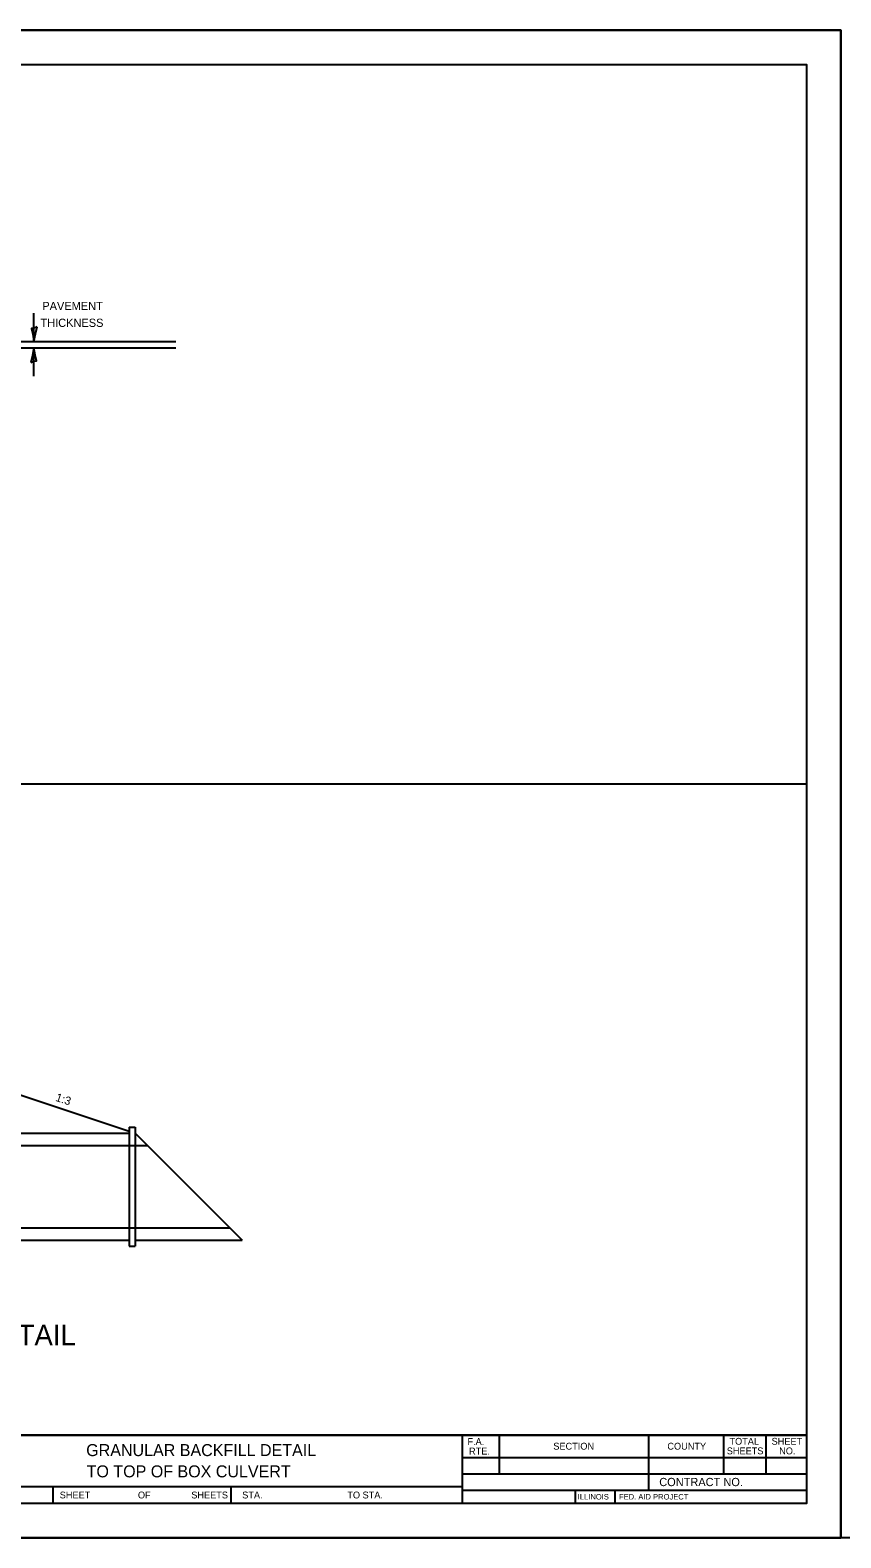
# Model space of a CAD drawing. Extents: x 2370952 to 2372312, y 965396 to 965836.
# Drawn here: x 2371395.6 to 2371632.1, y 965395.8 to 965835.8 of the extents above; entities that cross this region are included whole.
import ezdxf

# ---------------------------------------------------------------- set-up
doc = ezdxf.new("R2010")
doc.units = 0
for name, color, linetype in [('Design_EX_Roadway Notes', 7, 'Continuous'), ('Drainage_PR', 7, 'Continuous'), ('Level 48', 7, 'Continuous'), ('Sheets_50 Reference Boundary', 7, 'Continuous'), ('Sheets_General Details', 7, 'Continuous'), ('Sheets_Printer Plotting Border', 7, 'Continuous'), ('XSC_Asphalt Binder Course', 7, 'Continuous'), ('XSC_Earth Shoulder', 7, 'Continuous'), ('XSC_Pavement Surface', 7, 'Continuous'), ('XSC_Proposed Culvert', 7, 'Continuous')]:
    doc.layers.add(name, color=color, linetype=linetype)

msp = doc.modelspace()

# ---------------------------------------------------------------- linework, layer by layer
at = {"layer": 'Design_EX_Roadway Notes'}
for p, q in [((2371396.67, 965744.89), (2371396.67, 965753.2)), ((2371396.67, 965734.78), (2371396.67, 965743.09))]:
    msp.add_line(p, q, dxfattribs=at)
for points in [[(2371397.57, 965749.19), (2371396.74, 965748.84), (2371395.95, 965748.7), (2371396.3, 965747.04), (2371396.67, 965744.89), (2371397.09, 965747.18)], [(2371395.77, 965738.79), (2371396.6, 965739.14), (2371397.39, 965739.28), (2371397.04, 965740.94), (2371396.67, 965743.09), (2371396.25, 965740.8)]]:
    msp.add_lwpolyline(points, close=True, dxfattribs=at)
at = {"layer": 'Level 48'}
msp.add_lwpolyline([(2370952.14, 965835.79), (2371632.14, 965835.79), (2371632.14, 965395.79), (2370952.14, 965395.79)], close=True, dxfattribs=at)
at = {"layer": 'Sheets_50 Reference Boundary'}
msp.add_lwpolyline([(2370992.14, 965825.78), (2371622.14, 965825.78), (2371622.14, 965425.79), (2370992.14, 965425.79)], close=True, dxfattribs=at)
at = {"layer": 'Sheets_General Details'}
for p, q in [((2371632.14, 965835.79), (2370952.14, 965835.79)), ((2371632.14, 965395.79), (2371632.14, 965835.79)), ((2371632.14, 965835.79), (2371632.14, 965395.79)), ((2370992.14, 965615.79), (2371622.14, 965615.79)), ((2370992.14, 965425.79), (2371622.14, 965425.79)), ((2371521.63, 965425.79), (2371521.63, 965405.79)), ((2371532.43, 965425.79), (2371532.43, 965414.48)), ((2371576.03, 965425.79), (2371576.03, 965409.68)), ((2371597.87, 965425.79), (2371597.87, 965414.48)), ((2371610.29, 965425.79), (2371610.29, 965414.48)), ((2371521.63, 965419.28), (2371622.14, 965419.28)), ((2371521.63, 965414.48), (2371622.14, 965414.48)), ((2371367.63, 965410.79), (2371521.63, 965410.79)), ((2371402.14, 965410.79), (2371402.14, 965405.79)), ((2371454.14, 965410.79), (2371454.14, 965405.79)), ((2371521.63, 965409.68), (2371622.14, 965409.68)), ((2371554.57, 965409.68), (2371554.57, 965405.79)), ((2371566.17, 965409.68), (2371566.17, 965405.79)), ((2371632.14, 965395.79), (2370952.14, 965395.79)), ((2372312.14, 965395.79), (2371632.14, 965395.79))]:
    msp.add_line(p, q, dxfattribs=at)
msp.add_lwpolyline([(2370992.14, 965825.79), (2371622.14, 965825.79), (2371622.14, 965405.79), (2370992.14, 965405.79)], close=True, dxfattribs=at)
at = {"layer": 'Sheets_Printer Plotting Border'}
msp.add_lwpolyline([(2370952.14, 965395.79), (2371632.14, 965395.79), (2371632.14, 965835.79), (2370952.14, 965835.79)], close=True, dxfattribs=at)
at = {"layer": 'XSC_Asphalt Binder Course'}
msp.add_line((2371162.67, 965743.09), (2371438.1, 965743.09), dxfattribs=at)
at = {"layer": 'XSC_Earth Shoulder'}
msp.add_line((2371384.01, 965527.95), (2371424.44, 965514.48), dxfattribs=at)
at = {"layer": 'XSC_Pavement Surface'}
msp.add_line((2371162.67, 965744.89), (2371438.1, 965744.89), dxfattribs=at)
at = {"layer": 'XSC_Proposed Culvert'}
for p, q in [((2371424.44, 965515.68), (2371424.44, 965480.88)), ((2371424.44, 965515.68), (2371426.24, 965515.68)), ((2371426.24, 965515.68), (2371426.24, 965480.88)), ((2371174.55, 965510.28), (2371429.84, 965510.28)), ((2371179.95, 965513.88), (2371424.44, 965513.88)), ((2371426.24, 965513.88), (2371457.44, 965482.68)), ((2371150.55, 965486.28), (2371453.84, 965486.28)), ((2371179.95, 965482.68), (2371424.44, 965482.68)), ((2371424.44, 965480.88), (2371426.24, 965480.88)), ((2371426.24, 965482.68), (2371457.44, 965482.68))]:
    msp.add_line(p, q, dxfattribs=at)

# ---------------------------------------------------------------- texts
at = {"layer": 'Design_EX_Roadway Notes'}
for s, p in [('PAVEMENT', (2371399.1, 965754.1)), ('THICKNESS', (2371398.57, 965749.18))]:
    msp.add_text(s, height=2.4, dxfattribs=at).set_placement(p)
msp.add_text('1:3', height=2.4, rotation=341.5651, dxfattribs=at).set_placement((2371402.78, 965523.36))
at = {"layer": 'Drainage_PR'}
msp.add_text('CROSS SECTION GRANULAR BACKFILL DETAIL', height=6, dxfattribs=at).set_placement((2371225.17, 965451.98))
at = {"layer": 'Sheets_General Details'}
for s, height, p in [('   GRANULAR BACKFILL DETAIL   ', 3.5, (2371408.01, 965419.64)), ('F.A.  ', 2, (2371523.17, 965422.89)), ('RTE.', 2, (2371523.63, 965420.09)), ('SECTION', 2, (2371548.23, 965421.53)), ('COUNTY', 2, (2371581.52, 965421.53)), ('SHEETS', 2, (2371598.85, 965420.16)), ('TOTAL', 2, (2371599.64, 965422.96)), ('SHEET', 2, (2371611.93, 965422.96)), ('NO.', 2, (2371614.14, 965420.16)), ('     TO TOP OF BOX CULVERT    ', 3.5, (2371405.53, 965413.44)), ('CONTRACT NO.      ', 2.4, (2371579.14, 965410.88)), ('SHEET', 2, (2371404.18, 965407.29)), ('OF', 2, (2371427, 965407.29)), ('SHEETS', 2, (2371442.58, 965407.29)), ('STA.', 2, (2371457.44, 965407.29)), ('TO STA.', 2, (2371488.11, 965407.29)), ('ILLINOIS', 1.6, (2371555.36, 965406.98)), ('FED. AID PROJECT', 1.6, (2371567.39, 965406.98))]:
    msp.add_text(s, height=height, dxfattribs=at).set_placement(p)

doc.saveas('drawing.dxf')
